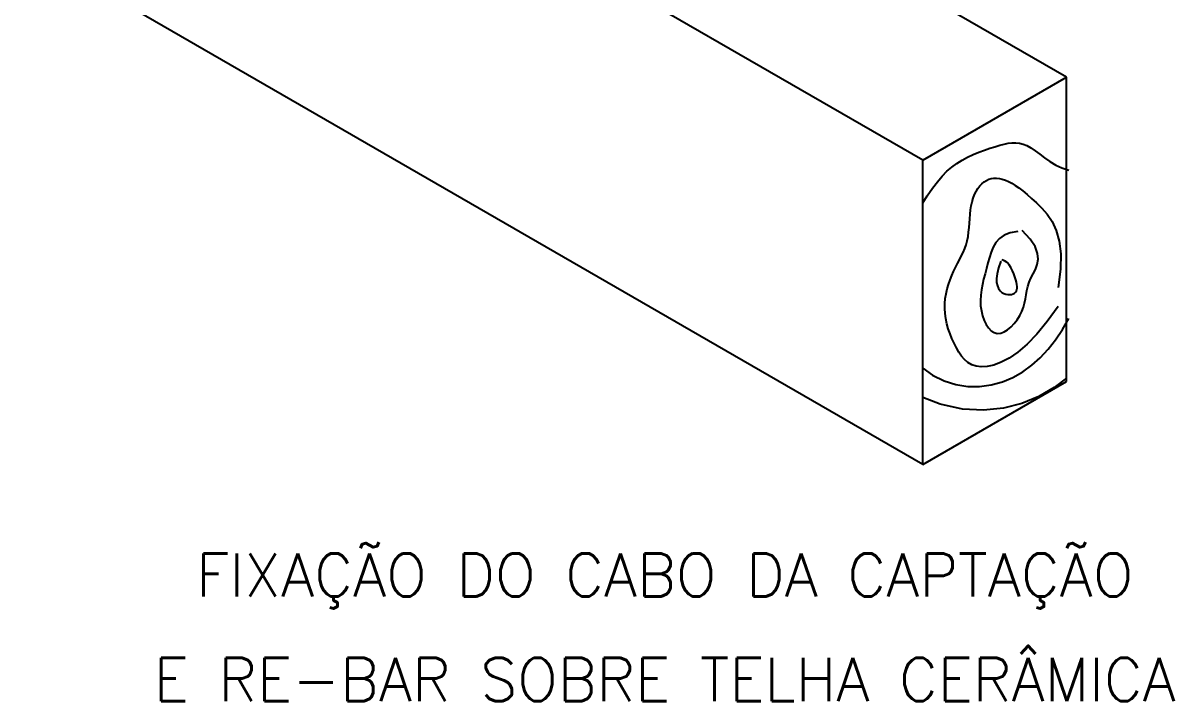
# Model space of a CAD drawing. Header units: millimetres. Extents: x -6439 to -6423.4, y -4426.4 to -4410.4.
# Drawn here: x -6435.56 to -6426.2, y -4426.37 to -4420.85 of the extents above; entities that cross this region are included whole.
import ezdxf
from ezdxf.enums import TextEntityAlignment as Align

# ---------------------------------------------------------------- set-up
doc = ezdxf.new("R2010")
doc.units = ezdxf.units.MM
doc.header["$LTSCALE"] = 10
doc.layers.add('Termotécnica', color=7, linetype='Continuous')
doc.styles.add('r140', font='romans.shx')

msp = doc.modelspace()

# ---------------------------------------------------------------- linework, layer by layer
at = {"layer": 'Termotécnica', "color": 2}
for p, q in [((-6427.0756, -4421.2941), (-6429.4973, -4419.896)), ((-6428.2447, -4424.4441), (-6435.5607, -4420.2203)), ((-6428.2447, -4421.9691), (-6430.6664, -4420.571)), ((-6428.2447, -4421.9691), (-6427.0756, -4421.2941)), ((-6427.0756, -4423.7691), (-6427.0756, -4421.2941)), ((-6428.2447, -4424.4441), (-6428.2447, -4421.9691)), ((-6428.2447, -4424.4441), (-6427.0756, -4423.7691))]:
    msp.add_line(p, q, dxfattribs=at)
at = {"layer": 'Termotécnica', "color": 1}
for points in [[(-6428.2447, -4422.3156), (-6428.2088, -4422.2587), (-6428.1665, -4422.1971), (-6428.1262, -4422.1442), (-6428.0871, -4422.0989), (-6428.0483, -4422.06), (-6428.0089, -4422.0262), (-6427.968, -4421.9964), (-6427.9251, -4421.9696), (-6427.8805, -4421.9455), (-6427.835, -4421.9238), (-6427.7894, -4421.9045), (-6427.7442, -4421.8874), (-6427.7004, -4421.8725), (-6427.6585, -4421.8595), (-6427.6192, -4421.8484), (-6427.5832, -4421.8391), (-6427.5499, -4421.8321), (-6427.5185, -4421.8279), (-6427.4885, -4421.8271), (-6427.4589, -4421.8302), (-6427.4291, -4421.8378), (-6427.3985, -4421.8506), (-6427.3662, -4421.8689), (-6427.3316, -4421.893), (-6427.2944, -4421.9212), (-6427.2543, -4421.9513), (-6427.2109, -4421.9814), (-6427.164, -4422.0091), (-6427.1133, -4422.0326), (-6427.0584, -4422.0495)], [(-6427.1451, -4423.1602), (-6427.2324, -4423.2824), (-6427.3163, -4423.3837), (-6427.3963, -4423.4658), (-6427.4719, -4423.5304), (-6427.5428, -4423.5793), (-6427.6083, -4423.614), (-6427.6682, -4423.6365), (-6427.7218, -4423.6484), (-6427.7691, -4423.6512), (-6427.8104, -4423.646), (-6427.8464, -4423.6336), (-6427.8779, -4423.6151), (-6427.9055, -4423.5911), (-6427.9299, -4423.5626), (-6427.9518, -4423.5306), (-6427.9718, -4423.4958), (-6427.9906, -4423.459), (-6428.0079, -4423.4207), (-6428.0236, -4423.3812), (-6428.0372, -4423.3407), (-6428.0485, -4423.2996), (-6428.0573, -4423.2581), (-6428.0633, -4423.2166), (-6428.0661, -4423.1754), (-6428.0655, -4423.1347), (-6428.0619, -4423.0947), (-6428.0556, -4423.0555), (-6428.0469, -4423.0171), (-6428.0361, -4422.9798), (-6428.0235, -4422.9435), (-6428.0096, -4422.9085), (-6427.9946, -4422.8748), (-6427.979, -4422.8424), (-6427.963, -4422.8111), (-6427.9471, -4422.7804), (-6427.9317, -4422.7501), (-6427.9173, -4422.7197), (-6427.9042, -4422.6888), (-6427.8929, -4422.6571), (-6427.8837, -4422.6243), (-6427.8769, -4422.59), (-6427.8721, -4422.5545), (-6427.8686, -4422.5183), (-6427.866, -4422.4817), (-6427.8636, -4422.4453), (-6427.8608, -4422.4093), (-6427.8571, -4422.3742), (-6427.8518, -4422.3403), (-6427.8445, -4422.3082), (-6427.8352, -4422.2779), (-6427.8241, -4422.2498), (-6427.8113, -4422.2238), (-6427.7971, -4422.2003), (-6427.7815, -4422.1794), (-6427.7647, -4422.1612), (-6427.7469, -4422.146), (-6427.7282, -4422.1339), (-6427.7087, -4422.1249), (-6427.6884, -4422.1189), (-6427.6671, -4422.1158), (-6427.645, -4422.1157), (-6427.6221, -4422.1185), (-6427.5983, -4422.124), (-6427.5737, -4422.1323), (-6427.5481, -4422.1434), (-6427.5214, -4422.1574), (-6427.4932, -4422.1747), (-6427.4633, -4422.1953), (-6427.4313, -4422.2197), (-6427.3969, -4422.2481), (-6427.3599, -4422.2806), (-6427.3199, -4422.3176), (-6427.2771, -4422.3596), (-6427.2342, -4422.409), (-6427.1942, -4422.4683), (-6427.1601, -4422.5402), (-6427.1351, -4422.6272), (-6427.1222, -4422.732), (-6427.1245, -4422.8572), (-6427.1451, -4423.0054)], [(-6427.4734, -4422.5499), (-6427.5348, -4422.5612), (-6427.5836, -4422.5808), (-6427.6215, -4422.6074), (-6427.6506, -4422.6398), (-6427.6726, -4422.677), (-6427.6894, -4422.7177), (-6427.7029, -4422.7607), (-6427.715, -4422.8049), (-6427.7271, -4422.8493), (-6427.739, -4422.8937), (-6427.7502, -4422.9379), (-6427.76, -4422.9818), (-6427.7679, -4423.0255), (-6427.7733, -4423.0688), (-6427.7756, -4423.1117), (-6427.7743, -4423.1542), (-6427.7688, -4423.1958), (-6427.7593, -4423.2358), (-6427.7463, -4423.273), (-6427.73, -4423.3064), (-6427.7108, -4423.3347), (-6427.689, -4423.357), (-6427.665, -4423.3721), (-6427.639, -4423.3789), (-6427.6116, -4423.3766), (-6427.5833, -4423.3662), (-6427.555, -4423.3489), (-6427.5275, -4423.3257), (-6427.5014, -4423.298), (-6427.4777, -4423.267), (-6427.4569, -4423.2338), (-6427.4399, -4423.1997), (-6427.4272, -4423.1657), (-6427.4178, -4423.1318), (-6427.4107, -4423.0981), (-6427.4045, -4423.0645), (-6427.3981, -4423.0308), (-6427.3904, -4422.997), (-6427.3802, -4422.963), (-6427.3662, -4422.9287), (-6427.3482, -4422.8939), (-6427.3295, -4422.8575), (-6427.3142, -4422.8184), (-6427.3067, -4422.7754), (-6427.3109, -4422.7274), (-6427.3313, -4422.673), (-6427.3719, -4422.6112), (-6427.4369, -4422.5408)], [(-6427.6094, -4422.7921), (-6427.629, -4422.8462), (-6427.6406, -4422.8928), (-6427.6454, -4422.9323), (-6427.6442, -4422.9655), (-6427.6382, -4422.9927), (-6427.6283, -4423.0147), (-6427.6155, -4423.0319), (-6427.601, -4423.0449), (-6427.5856, -4423.0542), (-6427.5698, -4423.0602), (-6427.554, -4423.0632), (-6427.5388, -4423.0634), (-6427.5244, -4423.0611), (-6427.5113, -4423.0567), (-6427.5, -4423.0505), (-6427.4908, -4423.0426), (-6427.4841, -4423.0334), (-6427.4798, -4423.0227), (-6427.4778, -4423.0105), (-6427.4779, -4422.9965), (-6427.48, -4422.9806), (-6427.484, -4422.9625), (-6427.4897, -4422.9423), (-6427.4969, -4422.9196), (-6427.5056, -4422.8947), (-6427.516, -4422.8688), (-6427.5284, -4422.8436), (-6427.5429, -4422.8206), (-6427.5598, -4422.8014), (-6427.5794, -4422.7877), (-6427.6019, -4422.781)], [(-6428.2447, -4423.6614), (-6428.1665, -4423.7177), (-6428.0721, -4423.7649), (-6427.9758, -4423.7951), (-6427.8788, -4423.8096), (-6427.7826, -4423.8096), (-6427.6885, -4423.7966), (-6427.5979, -4423.7718), (-6427.5121, -4423.7364), (-6427.4322, -4423.6918), (-6427.3581, -4423.6384), (-6427.2892, -4423.5767), (-6427.2252, -4423.5073), (-6427.1655, -4423.4304), (-6427.1098, -4423.3467), (-6427.0575, -4423.2564)], [(-6427.0756, -4423.7436), (-6427.1758, -4423.8185), (-6427.3015, -4423.8914), (-6427.4397, -4423.9492), (-6427.5896, -4423.9881), (-6427.7506, -4424.0043), (-6427.9222, -4423.9942), (-6428.1035, -4423.954), (-6428.2447, -4423.8991)]]:
    msp.add_lwpolyline(points, dxfattribs=at)

# ---------------------------------------------------------------- texts
at = {"layer": 'Termotécnica', "color": 5, "style": 'r140'}
for s, p in [('FIXAÇÃO DO CABO DA CAPTAÇÃO', (-6430.3425, -4425.6231)), ('E RE-BAR SOBRE TELHA CERÂMICA', (-6430.3425, -4426.4744))]:
    msp.add_text(s, height=0.35, dxfattribs=at).set_placement(p, align=Align.BOTTOM_CENTER)

doc.saveas('drawing.dxf')
